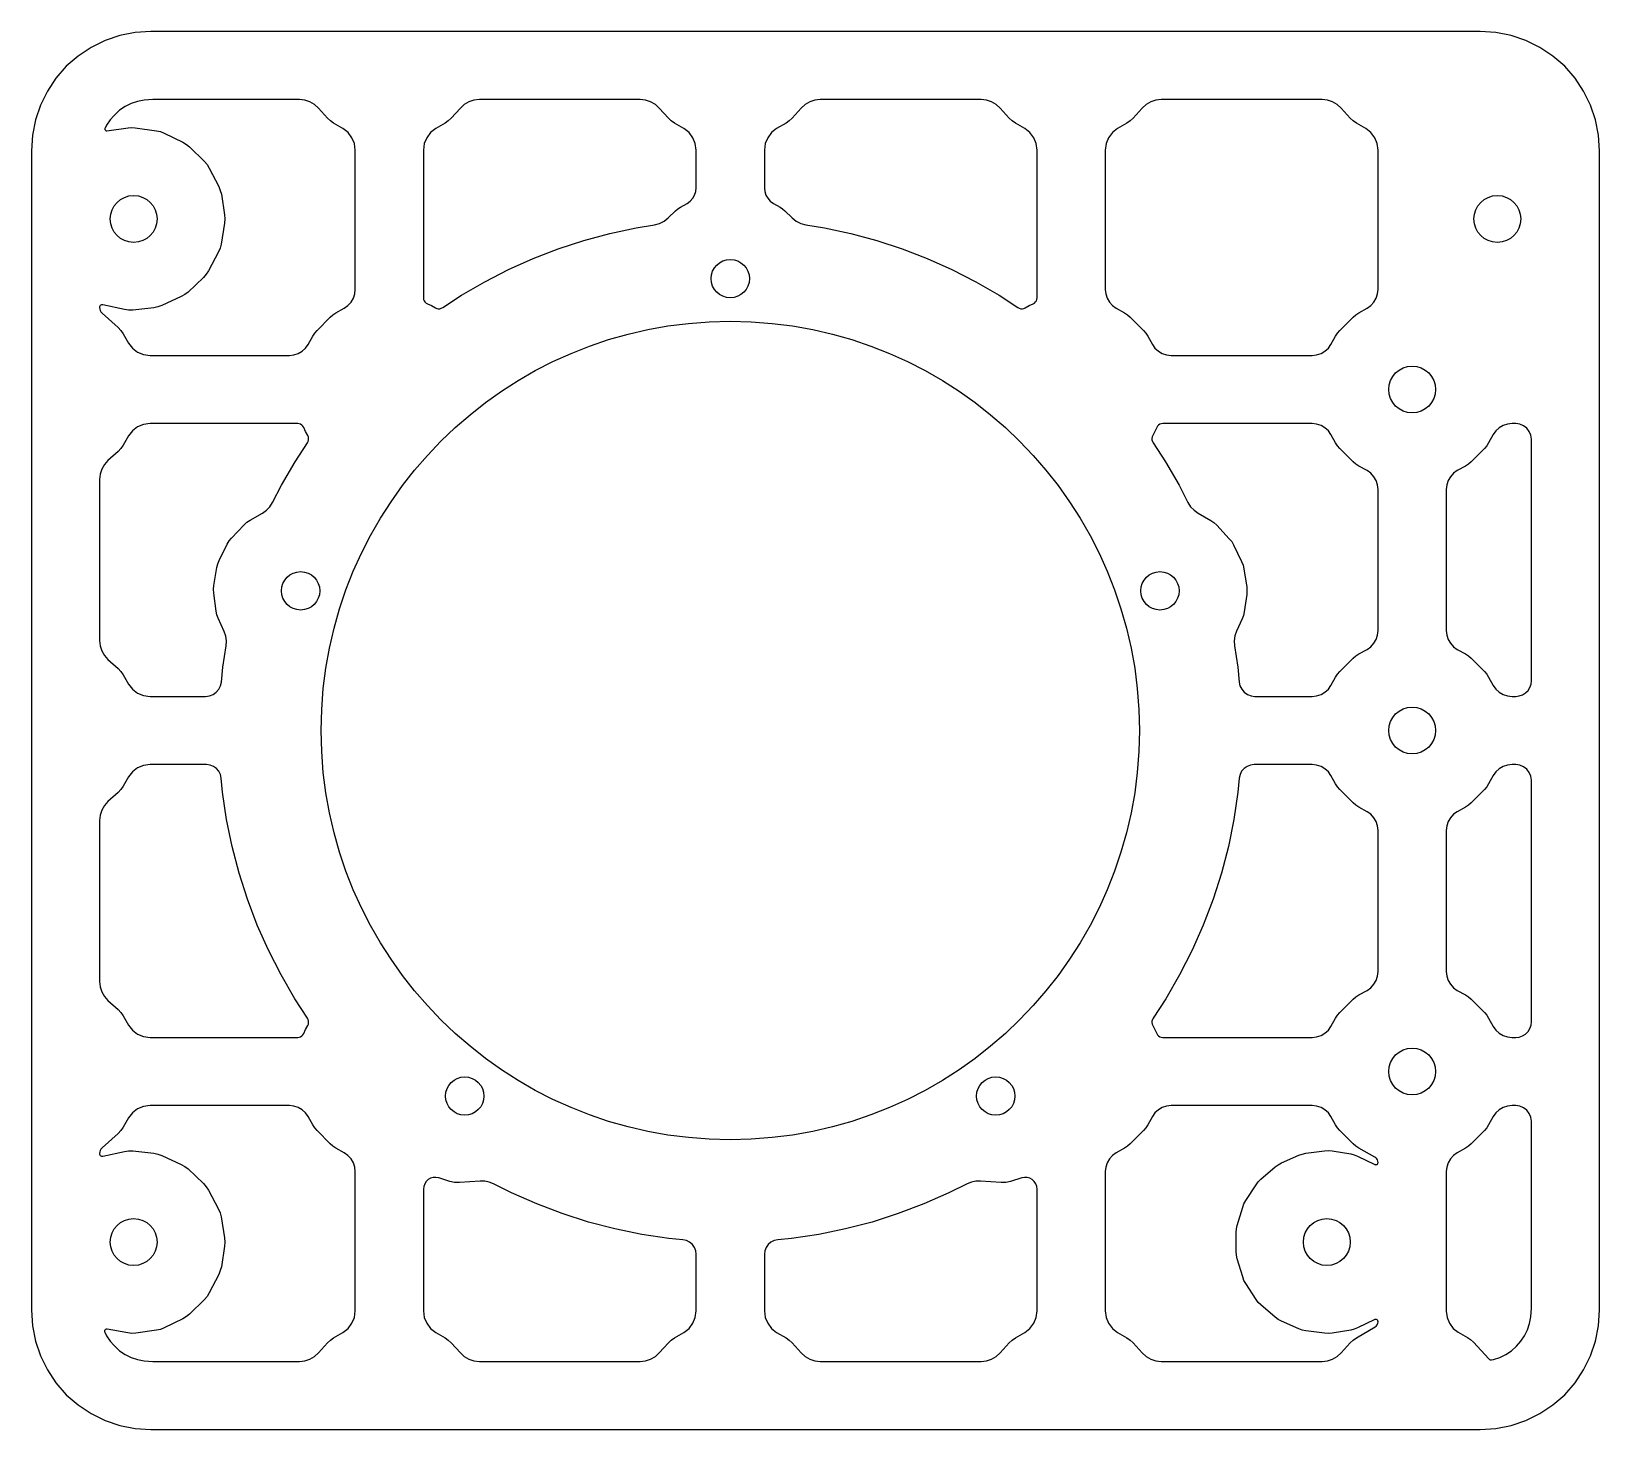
# Model space of a CAD drawing. Header units: millimetres. Extents: x 0 to 184, y 0 to 164.
import ezdxf

# ---------------------------------------------------------------- set-up
doc = ezdxf.new("R2010")
doc.units = ezdxf.units.MM
doc.layers.add('CUT', color=7, linetype='Continuous')

msp = doc.modelspace()

# ---------------------------------------------------------------- linework, layer by layer
at = {"layer": 'CUT'}
for points in [[(0, 14), (0.12, 12.17), (0.48, 10.38), (1.07, 8.64), (1.88, 7), (2.89, 5.48), (4.1, 4.1), (5.48, 2.89), (7, 1.88), (8.64, 1.07), (10.38, 0.48), (12.17, 0.12), (14, 0), (170, 0), (171.83, 0.12), (173.62, 0.48), (175.36, 1.07), (177, 1.88), (178.52, 2.89), (179.9, 4.1), (181.11, 5.48), (182.12, 7), (182.93, 8.64), (183.52, 10.38), (183.88, 12.17), (184, 14), (184, 150), (183.88, 151.83), (183.52, 153.62), (182.93, 155.36), (182.12, 157), (181.11, 158.52), (179.9, 159.9), (178.52, 161.11), (177, 162.12), (175.36, 162.93), (173.62, 163.52), (171.83, 163.88), (170, 164), (14, 164), (12.17, 163.88), (10.38, 163.52), (8.64, 162.93), (7, 162.12), (5.48, 161.11), (4.1, 159.9), (2.89, 158.52), (1.88, 157), (1.07, 155.36), (0.48, 153.62), (0.12, 151.83), (0, 150)], [(8.38, 131.94), (8.3, 131.94), (8.22, 131.93), (8.15, 131.9), (8.09, 131.85), (8.04, 131.78), (8.01, 131.71), (8, 131.63), (8, 131.61), (8.02, 131.43), (8.08, 131.25), (8.17, 131.09), (8.29, 130.96), (10.18, 129.26), (10.5, 128.92), (10.77, 128.54), (11.41, 127.44), (11.87, 126.84), (12.47, 126.39), (13.17, 126.1), (13.92, 126), (30.27, 126), (30.8, 126.06), (31.31, 126.22), (31.77, 126.49), (32.17, 126.86), (32.48, 127.29), (33.02, 128.27), (33.25, 128.62), (33.52, 128.93), (35.07, 130.48), (35.38, 130.75), (35.73, 130.98), (36.71, 131.52), (37.14, 131.83), (37.51, 132.23), (37.78, 132.69), (37.94, 133.2), (38, 133.73), (38, 150.08), (37.9, 150.83), (37.61, 151.53), (37.16, 152.13), (36.56, 152.59), (35.46, 153.23), (35.08, 153.5), (34.74, 153.82), (33.67, 155.01), (33.21, 155.43), (32.66, 155.74), (32.07, 155.93), (31.44, 156), (14.26, 156), (13.22, 155.93), (12.45, 155.78), (11.71, 155.53), (11.01, 155.18), (10.36, 154.75), (9.9, 154.34), (9.66, 154.1), (9.25, 153.64), (8.82, 152.99), (8.64, 152.63), (8.63, 152.59), (8.62, 152.54), (8.63, 152.49), (8.65, 152.45), (8.68, 152.41), (8.71, 152.37), (8.76, 152.35), (8.8, 152.34), (8.85, 152.34), (11.36, 152.69), (11.77, 152.72), (12.19, 152.69), (14.67, 152.34), (15.14, 152.24), (15.58, 152.07), (17.78, 150.99), (18.19, 150.74), (18.55, 150.44), (20.3, 148.73), (20.61, 148.37), (20.86, 147.96), (21.99, 145.79), (22.17, 145.35), (22.29, 144.89), (22.67, 142.48), (22.71, 142), (22.67, 141.52), (22.27, 139.05), (22.15, 138.58), (21.96, 138.13), (20.78, 135.92), (20.52, 135.51), (20.2, 135.15), (18.38, 133.43), (18, 133.13), (17.58, 132.89), (15.31, 131.84), (14.85, 131.68), (14.37, 131.59), (11.89, 131.32), (11.4, 131.31), (10.92, 131.37)], [(47.44, 152.59), (46.84, 152.13), (46.39, 151.53), (46.1, 150.83), (46, 150.08), (46, 132.75), (46.02, 132.57), (46.08, 132.41), (46.18, 132.26), (46.31, 132.13), (46.46, 132.04), (46.94, 131.83), (47.4, 131.57), (47.56, 131.5), (47.74, 131.47), (47.92, 131.47), (48.1, 131.52), (48.26, 131.6), (50.47, 133.05), (53.2, 134.64), (56, 136.08), (58.88, 137.37), (61.82, 138.5), (64.81, 139.49), (67.86, 140.31), (70.94, 140.97), (73.12, 141.32), (73.71, 141.48), (74.25, 141.75), (74.73, 142.12), (75.58, 142.94), (75.86, 143.18), (76.16, 143.38), (76.94, 143.83), (77.3, 144.09), (77.6, 144.42), (77.82, 144.8), (77.95, 145.22), (78, 145.66), (78, 150.08), (77.9, 150.83), (77.61, 151.53), (77.16, 152.13), (76.56, 152.59), (75.46, 153.23), (75.08, 153.5), (74.74, 153.82), (73.67, 155.01), (73.21, 155.43), (72.66, 155.74), (72.07, 155.93), (71.44, 156), (52.56, 156), (51.93, 155.93), (51.34, 155.74), (50.79, 155.43), (50.33, 155.01), (49.26, 153.82), (48.92, 153.5), (48.54, 153.23)], [(87.44, 152.59), (86.84, 152.13), (86.39, 151.53), (86.1, 150.83), (86, 150.08), (86, 145.66), (86.05, 145.22), (86.18, 144.8), (86.4, 144.42), (86.7, 144.09), (87.06, 143.83), (87.84, 143.38), (88.14, 143.18), (88.42, 142.94), (89.27, 142.12), (89.75, 141.75), (90.29, 141.48), (90.88, 141.32), (93.06, 140.97), (96.14, 140.31), (99.19, 139.49), (102.18, 138.5), (105.12, 137.37), (108, 136.08), (110.8, 134.64), (113.53, 133.05), (115.74, 131.6), (115.9, 131.52), (116.08, 131.47), (116.26, 131.47), (116.44, 131.5), (116.6, 131.57), (117.06, 131.83), (117.54, 132.04), (117.69, 132.13), (117.82, 132.26), (117.92, 132.41), (117.98, 132.57), (118, 132.75), (118, 150.08), (117.9, 150.83), (117.61, 151.53), (117.16, 152.13), (116.56, 152.59), (115.46, 153.23), (115.08, 153.5), (114.74, 153.82), (113.67, 155.01), (113.21, 155.43), (112.66, 155.74), (112.07, 155.93), (111.44, 156), (92.56, 156), (91.93, 155.93), (91.34, 155.74), (90.79, 155.43), (90.33, 155.01), (89.26, 153.82), (88.92, 153.5), (88.54, 153.23)], [(127.44, 152.59), (126.84, 152.13), (126.39, 151.53), (126.1, 150.83), (126, 150.08), (126, 133.73), (126.06, 133.2), (126.22, 132.69), (126.49, 132.23), (126.86, 131.83), (127.29, 131.52), (128.27, 130.98), (128.62, 130.75), (128.93, 130.48), (130.48, 128.93), (130.75, 128.62), (130.98, 128.27), (131.52, 127.29), (131.83, 126.86), (132.23, 126.49), (132.69, 126.22), (133.2, 126.06), (133.73, 126), (150.27, 126), (150.8, 126.06), (151.31, 126.22), (151.77, 126.49), (152.17, 126.86), (152.48, 127.29), (153.02, 128.27), (153.25, 128.62), (153.52, 128.93), (155.07, 130.48), (155.38, 130.75), (155.73, 130.98), (156.71, 131.52), (157.14, 131.83), (157.51, 132.23), (157.78, 132.69), (157.94, 133.2), (158, 133.73), (158, 150.08), (157.9, 150.83), (157.61, 151.53), (157.16, 152.13), (156.56, 152.59), (155.46, 153.23), (155.08, 153.5), (154.74, 153.82), (153.67, 155.01), (153.21, 155.43), (152.66, 155.74), (152.07, 155.93), (151.44, 156), (132.56, 156), (131.93, 155.93), (131.34, 155.74), (130.79, 155.43), (130.33, 155.01), (129.26, 153.82), (128.92, 153.5), (128.54, 153.23)], [(11.41, 87.44), (11.87, 86.84), (12.47, 86.39), (13.17, 86.1), (13.92, 86), (20.45, 86), (20.9, 86.06), (21.32, 86.22), (21.7, 86.48), (21.99, 86.83), (22.2, 87.23), (22.29, 87.68), (22.46, 89.42), (22.85, 91.94), (22.88, 92.51), (22.8, 93.08), (22.62, 93.63), (21.92, 95.16), (21.77, 95.58), (21.68, 96.01), (21.4, 98.12), (21.38, 98.57), (21.42, 99.01), (21.77, 101.1), (21.88, 101.54), (22.04, 101.95), (22.99, 103.85), (23.22, 104.23), (23.5, 104.57), (24.96, 106.12), (25.29, 106.42), (25.66, 106.67), (27.12, 107.49), (27.59, 107.83), (27.99, 108.25), (28.3, 108.73), (29.34, 110.76), (30.94, 113.51), (32.4, 115.74), (32.48, 115.9), (32.53, 116.08), (32.53, 116.26), (32.5, 116.44), (32.43, 116.6), (32.17, 117.06), (31.96, 117.54), (31.87, 117.69), (31.74, 117.82), (31.59, 117.92), (31.43, 117.98), (31.25, 118), (13.92, 118), (13.17, 117.9), (12.47, 117.61), (11.87, 117.16), (11.41, 116.56), (10.77, 115.46), (10.5, 115.08), (10.18, 114.74), (8.99, 113.67), (8.57, 113.21), (8.26, 112.66), (8.07, 112.07), (8, 111.44), (8, 92.56), (8.07, 91.93), (8.26, 91.34), (8.57, 90.79), (8.99, 90.33), (10.18, 89.26), (10.5, 88.92), (10.77, 88.54)], [(141.39, 93.64), (141.2, 93.09), (141.12, 92.51), (141.15, 91.93), (141.54, 89.42), (141.71, 87.68), (141.8, 87.23), (142.01, 86.83), (142.3, 86.48), (142.68, 86.22), (143.1, 86.06), (143.55, 86), (150.27, 86), (150.8, 86.06), (151.31, 86.22), (151.77, 86.49), (152.17, 86.86), (152.48, 87.29), (153.02, 88.27), (153.25, 88.62), (153.52, 88.93), (155.07, 90.48), (155.38, 90.75), (155.73, 90.98), (156.71, 91.52), (157.14, 91.83), (157.51, 92.23), (157.78, 92.69), (157.94, 93.2), (158, 93.73), (158, 110.27), (157.94, 110.8), (157.78, 111.31), (157.51, 111.77), (157.14, 112.17), (156.71, 112.48), (155.73, 113.02), (155.38, 113.25), (155.07, 113.52), (153.52, 115.07), (153.25, 115.38), (153.02, 115.73), (152.48, 116.71), (152.17, 117.14), (151.77, 117.51), (151.31, 117.78), (150.8, 117.94), (150.27, 118), (132.75, 118), (132.57, 117.98), (132.41, 117.92), (132.26, 117.82), (132.13, 117.69), (132.04, 117.54), (131.83, 117.06), (131.57, 116.6), (131.5, 116.44), (131.47, 116.26), (131.47, 116.08), (131.52, 115.9), (131.6, 115.74), (133.06, 113.51), (134.66, 110.76), (135.7, 108.73), (136.01, 108.25), (136.41, 107.83), (136.88, 107.49), (138.37, 106.64), (138.75, 106.39), (139.08, 106.08), (140.55, 104.5), (140.83, 104.15), (141.06, 103.76), (142, 101.82), (142.16, 101.4), (142.26, 100.96), (142.59, 98.82), (142.62, 98.38), (142.59, 97.94), (142.3, 95.91), (142.21, 95.49), (142.06, 95.09)], [(167.29, 112.48), (166.86, 112.17), (166.49, 111.77), (166.22, 111.31), (166.06, 110.8), (166, 110.27), (166, 93.73), (166.06, 93.2), (166.22, 92.69), (166.49, 92.23), (166.86, 91.83), (167.29, 91.52), (168.27, 90.98), (168.62, 90.75), (168.93, 90.48), (170.48, 88.93), (170.75, 88.62), (170.98, 88.27), (171.52, 87.29), (171.83, 86.86), (172.23, 86.49), (172.69, 86.22), (173.2, 86.06), (173.73, 86), (174.16, 86), (174.57, 86.05), (174.96, 86.18), (175.31, 86.4), (175.6, 86.69), (175.82, 87.04), (175.95, 87.43), (176, 87.84), (176, 116.16), (175.94, 116.64), (175.75, 117.08), (175.46, 117.46), (175.08, 117.75), (174.64, 117.94), (174.16, 118), (173.73, 118), (173.2, 117.94), (172.69, 117.78), (172.23, 117.51), (171.83, 117.14), (171.52, 116.71), (170.98, 115.73), (170.75, 115.38), (170.48, 115.07), (168.93, 113.52), (168.62, 113.25), (168.27, 113.02)], [(8.99, 73.67), (8.57, 73.21), (8.26, 72.66), (8.07, 72.07), (8, 71.44), (8, 52.56), (8.07, 51.93), (8.26, 51.34), (8.57, 50.79), (8.99, 50.33), (10.18, 49.26), (10.5, 48.92), (10.77, 48.54), (11.41, 47.44), (11.87, 46.84), (12.47, 46.39), (13.17, 46.1), (13.92, 46), (31.25, 46), (31.43, 46.02), (31.59, 46.08), (31.74, 46.18), (31.87, 46.31), (31.96, 46.46), (32.17, 46.94), (32.43, 47.4), (32.5, 47.56), (32.53, 47.74), (32.53, 47.92), (32.48, 48.1), (32.4, 48.26), (30.91, 50.54), (29.29, 53.34), (27.82, 56.22), (26.51, 59.18), (25.36, 62.2), (24.38, 65.28), (23.56, 68.41), (22.91, 71.58), (22.44, 74.78), (22.28, 76.42), (22.19, 76.84), (22, 77.22), (21.72, 77.55), (21.37, 77.79), (20.97, 77.95), (20.55, 78), (13.92, 78), (13.17, 77.9), (12.47, 77.61), (11.87, 77.16), (11.41, 76.56), (10.77, 75.46), (10.5, 75.08), (10.18, 74.74)], [(131.6, 48.26), (131.52, 48.1), (131.47, 47.92), (131.47, 47.74), (131.5, 47.56), (131.57, 47.4), (131.83, 46.94), (132.04, 46.46), (132.13, 46.31), (132.26, 46.18), (132.41, 46.08), (132.57, 46.02), (132.75, 46), (150.27, 46), (150.8, 46.06), (151.31, 46.22), (151.77, 46.49), (152.17, 46.86), (152.48, 47.29), (153.02, 48.27), (153.25, 48.62), (153.52, 48.93), (155.07, 50.48), (155.38, 50.75), (155.73, 50.98), (156.71, 51.52), (157.14, 51.83), (157.51, 52.23), (157.78, 52.69), (157.94, 53.2), (158, 53.73), (158, 70.27), (157.94, 70.8), (157.78, 71.31), (157.51, 71.77), (157.14, 72.17), (156.71, 72.48), (155.73, 73.02), (155.38, 73.25), (155.07, 73.52), (153.52, 75.07), (153.25, 75.38), (153.02, 75.73), (152.48, 76.71), (152.17, 77.14), (151.77, 77.51), (151.31, 77.78), (150.8, 77.94), (150.27, 78), (143.45, 78), (143.03, 77.95), (142.63, 77.79), (142.28, 77.55), (142, 77.22), (141.81, 76.84), (141.72, 76.42), (141.56, 74.78), (141.09, 71.58), (140.44, 68.41), (139.62, 65.28), (138.64, 62.2), (137.49, 59.18), (136.18, 56.22), (134.71, 53.34), (133.09, 50.54)], [(167.29, 72.48), (166.86, 72.17), (166.49, 71.77), (166.22, 71.31), (166.06, 70.8), (166, 70.27), (166, 53.73), (166.06, 53.2), (166.22, 52.69), (166.49, 52.23), (166.86, 51.83), (167.29, 51.52), (168.27, 50.98), (168.62, 50.75), (168.93, 50.48), (170.48, 48.93), (170.75, 48.62), (170.98, 48.27), (171.52, 47.29), (171.83, 46.86), (172.23, 46.49), (172.69, 46.22), (173.2, 46.06), (173.73, 46), (174.16, 46), (174.57, 46.05), (174.96, 46.18), (175.31, 46.4), (175.6, 46.69), (175.82, 47.04), (175.95, 47.43), (176, 47.84), (176, 76.16), (175.94, 76.64), (175.75, 77.08), (175.46, 77.46), (175.08, 77.75), (174.64, 77.94), (174.16, 78), (173.73, 78), (173.2, 77.94), (172.69, 77.78), (172.23, 77.51), (171.83, 77.14), (171.52, 76.71), (170.98, 75.73), (170.75, 75.38), (170.48, 75.07), (168.93, 73.52), (168.62, 73.25), (168.27, 73.02)], [(8.29, 33.04), (8.17, 32.91), (8.08, 32.75), (8.02, 32.57), (8, 32.39), (8, 32.37), (8.01, 32.29), (8.04, 32.22), (8.09, 32.15), (8.15, 32.1), (8.22, 32.07), (8.3, 32.06), (8.38, 32.06), (10.92, 32.63), (11.4, 32.69), (11.89, 32.68), (14.37, 32.41), (14.85, 32.32), (15.31, 32.16), (17.58, 31.11), (18, 30.87), (18.38, 30.57), (20.2, 28.85), (20.52, 28.49), (20.78, 28.08), (21.96, 25.87), (22.15, 25.42), (22.27, 24.95), (22.67, 22.48), (22.71, 22), (22.67, 21.52), (22.29, 19.11), (22.17, 18.65), (21.99, 18.21), (20.86, 16.04), (20.61, 15.63), (20.3, 15.27), (18.55, 13.56), (18.19, 13.26), (17.78, 13.01), (15.58, 11.93), (15.14, 11.76), (14.67, 11.66), (12.25, 11.32), (11.77, 11.29), (11.3, 11.34), (8.88, 11.78), (8.82, 11.78), (8.76, 11.77), (8.71, 11.75), (8.66, 11.71), (8.63, 11.67), (8.6, 11.61), (8.59, 11.56), (8.6, 11.5), (8.62, 11.44), (8.82, 11.01), (9.25, 10.36), (9.66, 9.9), (9.9, 9.66), (10.36, 9.25), (11.01, 8.82), (11.71, 8.47), (12.45, 8.22), (13.22, 8.07), (14.26, 8), (31.44, 8), (32.07, 8.07), (32.66, 8.26), (33.21, 8.57), (33.67, 8.99), (34.74, 10.18), (35.08, 10.5), (35.46, 10.77), (36.56, 11.41), (37.16, 11.87), (37.61, 12.47), (37.9, 13.17), (38, 13.92), (38, 30.27), (37.94, 30.8), (37.78, 31.31), (37.51, 31.77), (37.14, 32.17), (36.71, 32.48), (35.73, 33.02), (35.38, 33.25), (35.07, 33.52), (33.52, 35.07), (33.25, 35.38), (33.02, 35.73), (32.48, 36.71), (32.17, 37.14), (31.77, 37.51), (31.31, 37.78), (30.8, 37.94), (30.27, 38), (13.92, 38), (13.17, 37.9), (12.47, 37.61), (11.87, 37.16), (11.41, 36.56), (10.77, 35.46), (10.5, 35.08), (10.18, 34.74)], [(133.73, 38), (133.2, 37.94), (132.69, 37.78), (132.23, 37.51), (131.83, 37.14), (131.52, 36.71), (130.98, 35.73), (130.75, 35.38), (130.48, 35.07), (128.93, 33.52), (128.62, 33.25), (128.27, 33.02), (127.29, 32.48), (126.86, 32.17), (126.49, 31.77), (126.22, 31.31), (126.06, 30.8), (126, 30.27), (126, 13.92), (126.1, 13.17), (126.39, 12.47), (126.84, 11.87), (127.44, 11.41), (128.54, 10.77), (128.92, 10.5), (129.26, 10.18), (130.33, 8.99), (130.79, 8.57), (131.34, 8.26), (131.93, 8.07), (132.56, 8), (151.44, 8), (152.07, 8.07), (152.66, 8.26), (153.21, 8.57), (153.67, 8.99), (154.74, 10.18), (155.08, 10.5), (155.46, 10.77), (157.65, 12.04), (157.79, 12.15), (157.91, 12.3), (157.98, 12.47), (158, 12.66), (158, 12.67), (157.99, 12.74), (157.97, 12.8), (157.93, 12.85), (157.88, 12.89), (157.82, 12.92), (157.76, 12.93), (157.69, 12.92), (157.63, 12.9), (155.61, 11.93), (155.21, 11.77), (154.79, 11.67), (152.6, 11.32), (152.16, 11.28), (151.73, 11.31), (149.53, 11.59), (149.11, 11.68), (148.7, 11.82), (146.68, 12.72), (146.29, 12.93), (145.95, 13.18), (144.26, 14.62), (143.95, 14.92), (143.69, 15.27), (142.48, 17.13), (142.27, 17.51), (142.12, 17.91), (141.49, 20.04), (141.39, 20.46), (141.36, 20.89), (141.36, 23.11), (141.39, 23.54), (141.49, 23.96), (142.12, 26.09), (142.27, 26.49), (142.48, 26.87), (143.69, 28.73), (143.95, 29.08), (144.26, 29.38), (145.95, 30.82), (146.29, 31.07), (146.68, 31.28), (148.7, 32.18), (149.11, 32.32), (149.53, 32.41), (151.73, 32.69), (152.16, 32.72), (152.6, 32.68), (154.79, 32.33), (155.21, 32.23), (155.61, 32.07), (157.63, 31.1), (157.69, 31.08), (157.76, 31.07), (157.82, 31.08), (157.88, 31.11), (157.93, 31.15), (157.97, 31.2), (157.99, 31.26), (158, 31.33), (158, 31.34), (157.98, 31.49), (157.94, 31.63), (157.86, 31.76), (157.76, 31.87), (157.64, 31.95), (155.73, 33.02), (155.38, 33.25), (155.07, 33.52), (153.52, 35.07), (153.25, 35.38), (153.02, 35.73), (152.48, 36.71), (152.17, 37.14), (151.77, 37.51), (151.31, 37.78), (150.8, 37.94), (150.27, 38)], [(173.73, 38), (173.2, 37.94), (172.69, 37.78), (172.23, 37.51), (171.83, 37.14), (171.52, 36.71), (170.98, 35.73), (170.75, 35.38), (170.48, 35.07), (168.93, 33.52), (168.62, 33.25), (168.27, 33.02), (167.29, 32.48), (166.86, 32.17), (166.49, 31.77), (166.22, 31.31), (166.06, 30.8), (166, 30.27), (166, 13.88), (166.1, 13.15), (166.38, 12.47), (166.83, 11.88), (167.41, 11.43), (168.48, 10.81), (168.86, 10.56), (169.19, 10.25), (170.99, 8.29), (171.06, 8.23), (171.15, 8.19), (171.24, 8.17), (171.33, 8.18), (171.55, 8.22), (172.29, 8.47), (172.99, 8.82), (173.64, 9.25), (174.23, 9.77), (174.75, 10.36), (175.18, 11.01), (175.53, 11.71), (175.78, 12.45), (175.93, 13.22), (176, 14.26), (176, 36.16), (175.94, 36.64), (175.75, 37.08), (175.46, 37.46), (175.08, 37.75), (174.64, 37.94), (174.16, 38)], [(47.79, 29.53), (47.47, 29.59), (47.15, 29.57), (46.84, 29.48), (46.56, 29.32), (46.33, 29.1), (46.15, 28.84), (46.04, 28.53), (46, 28.21), (46, 13.92), (46.1, 13.17), (46.39, 12.47), (46.84, 11.87), (47.44, 11.41), (48.54, 10.77), (48.92, 10.5), (49.26, 10.18), (50.33, 8.99), (50.79, 8.57), (51.34, 8.26), (51.93, 8.07), (52.56, 8), (71.44, 8), (72.07, 8.07), (72.66, 8.26), (73.21, 8.57), (73.67, 8.99), (74.74, 10.18), (75.08, 10.5), (75.46, 10.77), (76.56, 11.41), (77.16, 11.87), (77.61, 12.47), (77.9, 13.17), (78, 13.92), (78, 20.56), (77.95, 20.98), (77.79, 21.38), (77.55, 21.72), (77.23, 22), (76.85, 22.19), (76.43, 22.28), (74.8, 22.43), (71.62, 22.9), (68.47, 23.55), (65.36, 24.35), (62.29, 25.33), (59.29, 26.47), (56.34, 27.76), (54.22, 28.84), (53.71, 29.04), (53.19, 29.15), (52.65, 29.16), (50.22, 28.98), (49.66, 29), (49.11, 29.11)], [(111.35, 29.16), (110.81, 29.15), (110.29, 29.04), (109.78, 28.84), (107.66, 27.76), (104.71, 26.47), (101.71, 25.33), (98.64, 24.35), (95.53, 23.55), (92.38, 22.9), (89.2, 22.43), (87.57, 22.28), (87.15, 22.19), (86.77, 22), (86.45, 21.72), (86.21, 21.38), (86.05, 20.98), (86, 20.56), (86, 13.92), (86.1, 13.17), (86.39, 12.47), (86.84, 11.87), (87.44, 11.41), (88.54, 10.77), (88.92, 10.5), (89.26, 10.18), (90.33, 8.99), (90.79, 8.57), (91.34, 8.26), (91.93, 8.07), (92.56, 8), (111.44, 8), (112.07, 8.07), (112.66, 8.26), (113.21, 8.57), (113.67, 8.99), (114.74, 10.18), (115.08, 10.5), (115.46, 10.77), (116.56, 11.41), (117.16, 11.87), (117.61, 12.47), (117.9, 13.17), (118, 13.92), (118, 28.21), (117.96, 28.53), (117.85, 28.84), (117.67, 29.1), (117.44, 29.32), (117.16, 29.48), (116.85, 29.57), (116.53, 29.59), (116.21, 29.53), (114.89, 29.11), (114.34, 29), (113.78, 28.98)]]:
    msp.add_lwpolyline(points, close=True, dxfattribs=at)
for centre, radius in [((12, 142), 2.75), ((172, 142), 2.75), ((82, 135), 2.25), ((82, 82), 48), ((162, 122), 2.75), ((31.59, 98.38), 2.25), ((132.41, 98.38), 2.25), ((162, 82), 2.75), ((162, 42), 2.75), ((50.85, 39.12), 2.25), ((113.15, 39.12), 2.25), ((12, 22), 2.75), ((152, 22), 2.75)]:
    msp.add_circle(centre, radius, dxfattribs=at)

doc.saveas('drawing.dxf')
